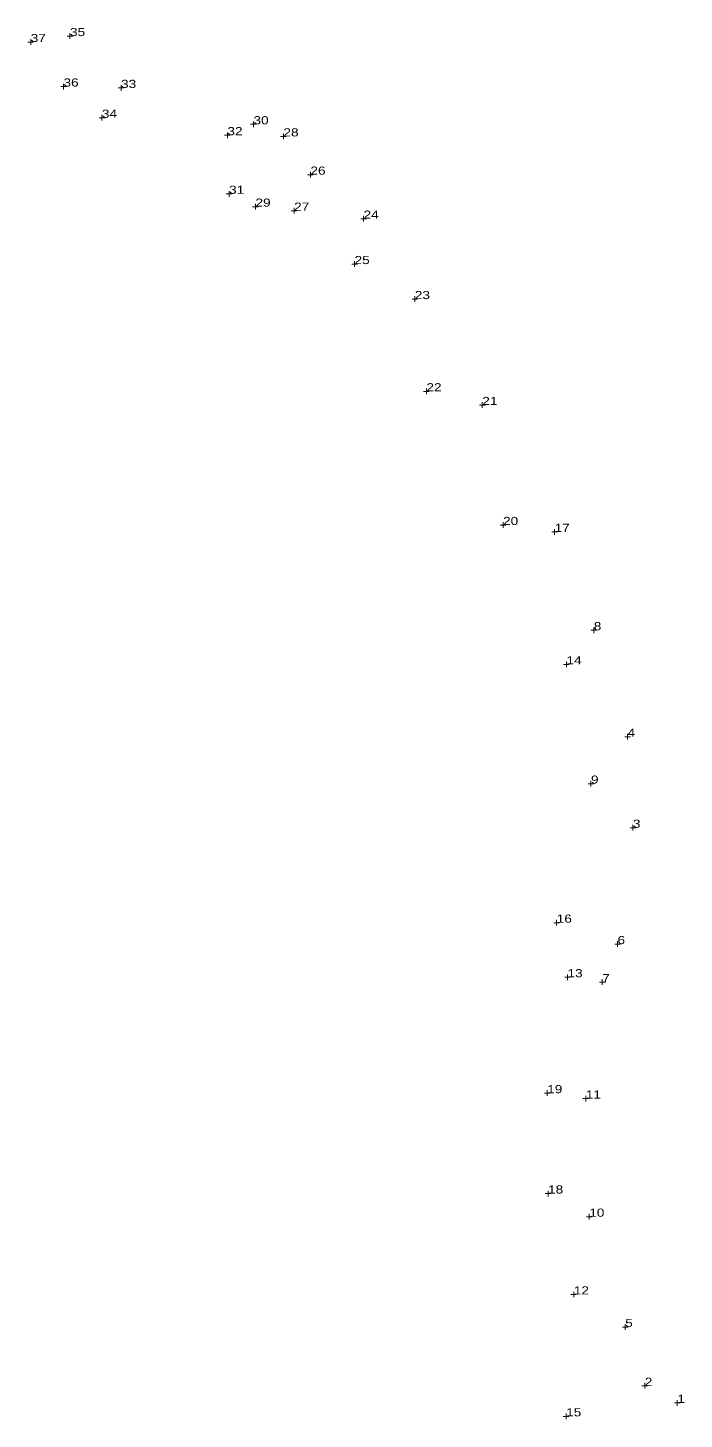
# Model space of a CAD drawing. Header units: metres. Extents: x 549871 to 1817996, y 554690 to 1819539.
# Drawn here: x 1817851.1 to 1817995.9, y 554689.9 to 554997 of the extents above; entities that cross this region are included whole.
import ezdxf

# ---------------------------------------------------------------- set-up
doc = ezdxf.new("R2010")
doc.units = ezdxf.units.M
doc.header["$LTSCALE"] = 0.72
doc.layers.add('12', color=7, linetype='Continuous', lineweight=13)

msp = doc.modelspace()

# ---------------------------------------------------------------- linework, layer by layer
at = {"layer": '12'}
for p, q in [((1817860.97, 554995.14), (1817859.73, 554995.14)), ((1817860.35, 554994.51), (1817860.35, 554995.76)), ((1817852.3, 554993.82), (1817851.05, 554993.82)), ((1817851.68, 554993.2), (1817851.68, 554994.44)), ((1817859.55, 554984), (1817858.3, 554984)), ((1817858.92, 554983.37), (1817858.92, 554984.62)), ((1817872.25, 554983.69), (1817871, 554983.69)), ((1817871.62, 554983.06), (1817871.62, 554984.31)), ((1817868.01, 554977.11), (1817866.76, 554977.11)), ((1817867.39, 554976.49), (1817867.39, 554977.73)), ((1817895.09, 554972.64), (1817895.09, 554973.89)), ((1817901.46, 554975.67), (1817900.22, 554975.67)), ((1817900.84, 554975.05), (1817900.84, 554976.3)), ((1817907.45, 554972.38), (1817907.45, 554973.62)), ((1817895.71, 554973.26), (1817894.46, 554973.26)), ((1817908.08, 554973), (1817906.83, 554973)), ((1817914.04, 554964.55), (1817912.79, 554964.55)), ((1817913.41, 554963.93), (1817913.41, 554965.17)), ((1817896.08, 554960.33), (1817894.84, 554960.33)), ((1817895.46, 554959.7), (1817895.46, 554960.95)), ((1817901.28, 554956.87), (1817901.28, 554958.12)), ((1817901.91, 554957.49), (1817900.66, 554957.49)), ((1817910.43, 554956.59), (1817909.19, 554956.59)), ((1817909.81, 554955.96), (1817909.81, 554957.21)), ((1817925.14, 554954.22), (1817925.14, 554955.47)), ((1817925.76, 554954.84), (1817924.51, 554954.84)), ((1817923.77, 554944.82), (1817922.52, 554944.82)), ((1817923.15, 554944.2), (1817923.15, 554945.45)), ((1817937.07, 554937.09), (1817935.83, 554937.09)), ((1817936.45, 554936.47), (1817936.45, 554937.72)), ((1817939.64, 554916.72), (1817938.39, 554916.72)), ((1817939.01, 554916.1), (1817939.01, 554917.35)), ((1817951.97, 554913.71), (1817950.72, 554913.71)), ((1817951.34, 554913.09), (1817951.34, 554914.34)), ((1817955.92, 554886.6), (1817955.92, 554887.85)), ((1817956.55, 554887.23), (1817955.3, 554887.23)), ((1817967.9, 554885.7), (1817966.65, 554885.7)), ((1817967.28, 554885.08), (1817967.28, 554886.33)), ((1817976.56, 554864), (1817975.31, 554864)), ((1817975.94, 554863.37), (1817975.94, 554864.62)), ((1817969.91, 554855.86), (1817969.91, 554857.1)), ((1817970.54, 554856.48), (1817969.29, 554856.48)), ((1817984.03, 554840.51), (1817982.78, 554840.51)), ((1817983.4, 554839.89), (1817983.4, 554841.14)), ((1817975.95, 554830.14), (1817974.7, 554830.14)), ((1817975.32, 554829.51), (1817975.32, 554830.76)), ((1817985.19, 554820.4), (1817983.94, 554820.4)), ((1817984.56, 554819.78), (1817984.56, 554821.03)), ((1817968.37, 554799.45), (1817967.12, 554799.45)), ((1817967.75, 554798.83), (1817967.75, 554800.08)), ((1817981.17, 554794.1), (1817981.17, 554795.35)), ((1817981.8, 554794.73), (1817980.55, 554794.73)), ((1817970.76, 554787.41), (1817969.52, 554787.41)), ((1817970.14, 554786.78), (1817970.14, 554788.03)), ((1817978.43, 554786.33), (1817977.18, 554786.33)), ((1817977.8, 554785.71), (1817977.8, 554786.96)), ((1817966.28, 554761.83), (1817965.03, 554761.83)), ((1817965.66, 554761.21), (1817965.66, 554762.46)), ((1817974.8, 554760.64), (1817973.55, 554760.64)), ((1817974.18, 554760.01), (1817974.18, 554761.26)), ((1817965.84, 554739.05), (1817965.84, 554740.3)), ((1817966.46, 554739.68), (1817965.21, 554739.68)), ((1817975.56, 554734.56), (1817974.31, 554734.56)), ((1817974.93, 554733.94), (1817974.93, 554735.18)), ((1817972.15, 554717.4), (1817970.9, 554717.4)), ((1817971.53, 554716.78), (1817971.53, 554718.02)), ((1817983.5, 554710.22), (1817982.25, 554710.22)), ((1817982.87, 554709.6), (1817982.87, 554710.84)), ((1817987.82, 554697.24), (1817986.58, 554697.24)), ((1817987.2, 554696.62), (1817987.2, 554697.87)), ((1817994.36, 554692.86), (1817994.36, 554694.11)), ((1817969.84, 554689.88), (1817969.84, 554691.13)), ((1817994.98, 554693.48), (1817993.73, 554693.48)), ((1817970.47, 554690.5), (1817969.22, 554690.5))]:
    msp.add_line(p, q, dxfattribs=at)

# ---------------------------------------------------------------- texts
at = {"layer": '12', "width": 1.25}
for s, p in [('37', (1817851.68, 554993.82)), ('35', (1817860.35, 554995.14)), ('36', (1817858.92, 554984)), ('33', (1817871.62, 554983.69)), ('34', (1817867.39, 554977.11)), ('30', (1817900.84, 554975.67)), ('32', (1817895.09, 554973.26)), ('28', (1817907.45, 554973)), ('26', (1817913.41, 554964.55)), ('31', (1817895.46, 554960.33)), ('29', (1817901.28, 554957.49)), ('27', (1817909.81, 554956.59)), ('24', (1817925.14, 554954.84)), ('25', (1817923.15, 554944.82)), ('23', (1817936.45, 554937.09)), ('22', (1817939.01, 554916.73)), ('21', (1817951.34, 554913.71)), ('20', (1817955.92, 554887.23)), ('17', (1817967.28, 554885.7)), ('8', (1817975.94, 554864)), ('14', (1817969.91, 554856.48)), ('4', (1817983.41, 554840.51)), ('9', (1817975.32, 554830.14)), ('3', (1817984.57, 554820.41)), ('16', (1817967.75, 554799.45)), ('6', (1817981.17, 554794.73)), ('13', (1817970.14, 554787.41)), ('7', (1817977.8, 554786.33)), ('19', (1817965.66, 554761.83)), ('11', (1817974.18, 554760.64)), ('18', (1817965.84, 554739.68)), ('10', (1817974.93, 554734.56)), ('12', (1817971.53, 554717.4)), ('5', (1817982.87, 554710.22)), ('2', (1817987.2, 554697.24)), ('1', (1817994.36, 554693.48)), ('15', (1817969.84, 554690.5))]:
    msp.add_text(s, height=1.8, dxfattribs=at).set_placement(p)

doc.saveas('drawing.dxf')
